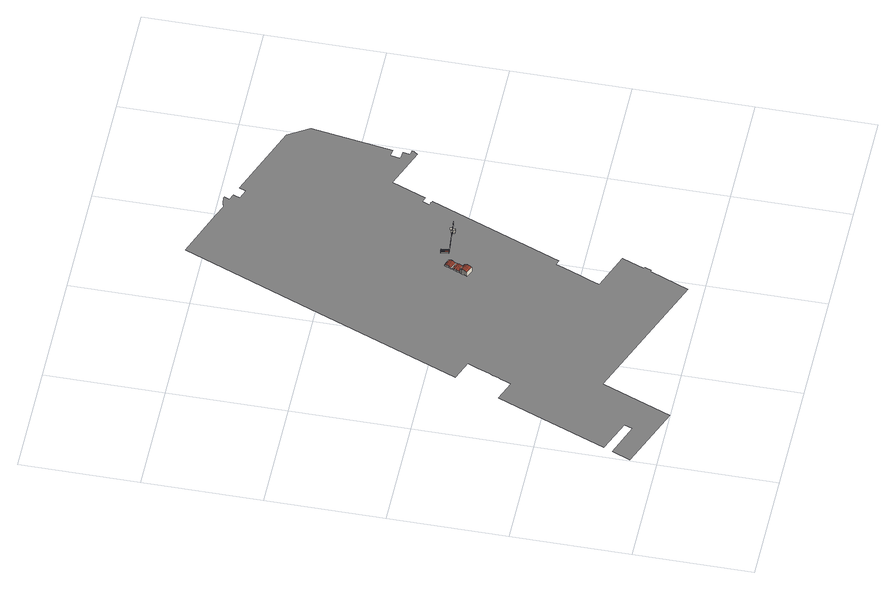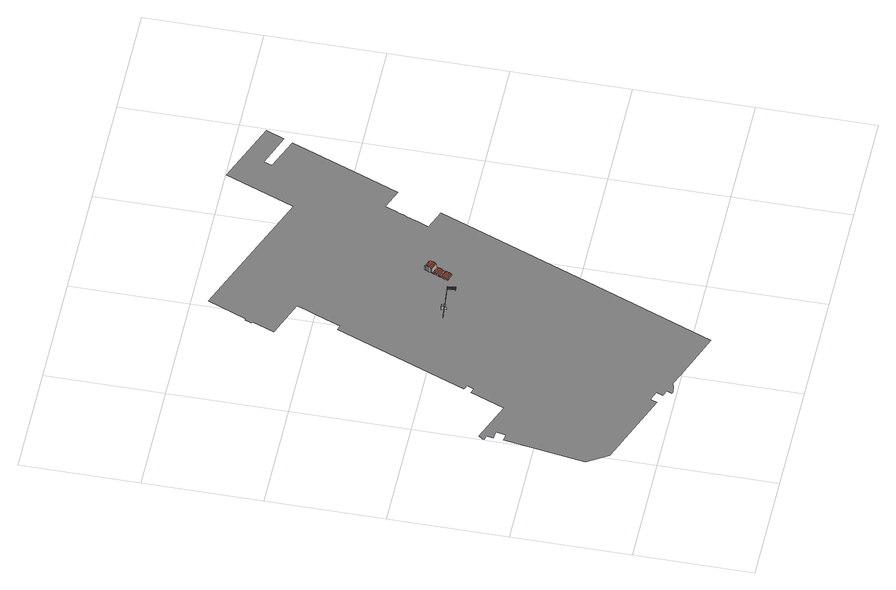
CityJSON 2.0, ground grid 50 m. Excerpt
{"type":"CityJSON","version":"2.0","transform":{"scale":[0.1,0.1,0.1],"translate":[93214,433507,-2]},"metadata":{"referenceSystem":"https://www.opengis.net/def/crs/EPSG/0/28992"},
"CityObjects":{
"building1":{"type":"Building","attributes":{"measuredHeight":21.9},"children":["building1-1","building1-2","building1-3","building1-4"],"geometry":[{"type":"MultiSurface","lod":"2","boundaries":[[[0,1,2,3]],[[1,0,4,5]],[[5,4,6,7]],[[7,6,8,9]],[[9,8,10,11]],[[12,13,14,15]],[[11,10,16,17]],[[4,0,3,18]],[[13,19,20,14]],[[17,16,21,22]],[[6,4,18,23]],[[19,24,25,20]],[[22,21,26,27]],[[8,6,23,28]],[[24,29,30,25]],[[27,26,31,32]],[[33,34,32,31]],[[10,8,28,35]],[[36,30,29,37]],[[38,12,15,39]],[[12,38,40,13]],[[35,41,16,10]],[[42,36,37,43]],[[13,40,44,19]],[[41,45,21,16]],[[46,42,43,47]],[[19,44,48,24]],[[45,49,26,21]],[[50,46,47,51]],[[24,48,52,29]],[[49,33,31,26]],[[53,54,55,56]],[[29,52,57,37]],[[40,38,39,58]],[[54,59,60,55]],[[37,57,61,43]],[[44,40,58,62]],[[59,63,64,60]],[[43,61,65,47]],[[48,44,62,66]],[[63,67,68,64]],[[47,65,69,51]],[[70,50,51,69]],[[52,48,66,71]],[[72,68,67,73]],[[74,53,56,75]],[[53,74,76,54]],[[71,77,57,52]],[[78,72,73,79]],[[54,76,80,59]],[[77,81,61,57]],[[82,78,79,83]],[[59,80,84,63]],[[81,85,65,61]],[[86,82,83,87]],[[63,84,88,67]],[[85,70,69,65]],[[67,88,89,73]],[[76,74,75,90]],[[73,89,91,79]],[[80,76,90,92]],[[79,91,93,83]],[[84,80,92,94]],[[83,93,95,87]],[[96,86,87,95]],[[88,84,94,97]],[[97,98,89,88]],[[98,99,91,89]],[[99,100,93,91]],[[100,96,95,93]],[[101,102,103,104]],[[105,101,104,106]],[[102,107,108,103]],[[107,102,101,109]],[[110,105,106,111]],[[109,101,105,112]],[[113,110,111,114]],[[112,105,110,115]],[[116,113,114,117]],[[115,110,113,118]],[[119,116,117,120]],[[118,113,116,121]],[[122,119,120,123]],[[121,116,119,124]],[[123,125,126,122]],[[124,119,122,127]],[[128,126,125,129]],[[129,130,131,128]],[[132,131,130,133]],[[134,132,133,135]],[[136,134,135,137]],[[138,136,137,139]],[[140,138,139,141]],[[142,140,141,143]],[[143,144,145,142]],[[144,146,147,145]],[[148,149,150,151,152,153,154,155,156,157,158,159,160,161,162,163,164,165,166,167,168,169,170,171,172,173,174,175,176,177,178,179,180,181,182,183,184,185,186,187,188,189,190,191,192,193,194,195,196,197,198,199,200,201,202,203,204,205,206,207,208,209,210,211,212,213,214,215,216,217,218,219,220,221,222,223,224,225]],[[226,147,146,227]],[[228,226,227,229]],[[230,228,229,231]],[[232,230,231,233]],[[234,232,233,235]],[[236,234,235,237]],[[238,236,237,239]],[[240,238,239,241]],[[242,240,241,243]],[[243,244,245,242]],[[246,245,244,247]],[[248,246,247,249]],[[250,248,249,251]],[[252,250,251,253]],[[254,252,253,255]],[[256,254,255,257]],[[257,258,259,256]],[[260,261,262,263]],[[264,265,259,258,266]],[[266,260,263,264]],[[267,259,265,268]],[[269,267,268,270]],[[261,271,272,262]],[[271,273,274,272]],[[273,275,276,274]],[[277,278,276,275,279]],[[279,280,281,277]],[[282,278,277,283]],[[284,281,280,285]],[[285,286,287,284]],[[286,288,289,287]],[[288,290,291,289]],[[290,292,293,291]],[[292,294,295,293]],[[294,296,297,295]],[[298,297,296,299]],[[299,300,301,298]],[[302,301,300,303]],[[303,304,305,302]],[[304,306,307,305]],[[306,308,309,307]],[[308,310,311,309]],[[310,312,313,311]]],"semantics":{"surfaces":[{"type":"WallSurface"},{"type":"RoofSurface"},{"type":"GroundSurface"}],"values":[0,1,1,1,1,0,1,0,0,1,0,0,1,0,0,1,0,0,0,0,1,0,0,1,0,0,1,0,0,1,0,0,1,0,0,1,0,0,1,0,0,1,0,0,0,0,1,0,0,1,0,0,1,0,0,1,0,1,0,1,0,1,0,1,0,0,0,0,0,0,0,0,0,1,0,1,0,1,0,1,0,1,0,1,0,1,0,0,0,0,0,0,0,0,0,0,2,0,0,0,0,0,0,0,0,0,0,0,0,0,0,0,0,0,0,0,0,0,0,0,0,0,0,0,0,0,0,0,0,0,0,0,0,0,0,0,0,0,0,0]}}]},
"building1-1":{"type":"BuildingInstallation","parents":["building1"],"geometry":[{"type":"MultiSurface","lod":"2","boundaries":[[[34,314,27,32]],[[49,33,31,26]],[[33,34,32,31]],[[314,315,22,27]],[[315,316,17,22]],[[41,45,21,16]],[[316,317,11,17]],[[35,41,16,10]],[[9,11,317,318]],[[7,9,318,319]],[[8,6,23,28]],[[6,4,18,23]],[[4,0,3,18]],[[45,49,26,21]],[[10,8,28,35]],[[5,7,319,320]],[[1,5,320,2]],[[0,1,2,3]],[[27,26,31,32]],[[22,21,26,27]],[[17,16,21,22]],[[11,10,16,17]],[[9,8,10,11]],[[5,4,6,7]],[[7,6,8,9]],[[1,0,4,5]]],"semantics":{"surfaces":[{"type":"WallSurface"},{"type":"RoofSurface"}],"values":[0,0,0,0,0,0,0,0,0,0,0,0,0,0,0,0,0,0,1,1,1,1,1,1,1,1]}}]},
"building1-2":{"type":"BuildingInstallation","parents":["building1"],"geometry":[{"type":"MultiSurface","lod":"2","boundaries":[[[85,70,69,65]],[[24,29,30,25]],[[44,40,58,62]],[[38,12,15,39]],[[36,30,29,37]],[[46,42,43,47]],[[77,81,61,57]],[[71,77,57,52]],[[52,48,66,71]],[[19,24,25,20]],[[48,44,62,66]],[[13,19,20,14]],[[12,13,14,15]],[[40,38,39,58]],[[70,50,51,69]],[[81,85,65,61]],[[50,46,47,51]],[[42,36,37,43]],[[47,65,69,51]],[[24,48,52,29]],[[12,38,40,13]],[[29,52,57,37]],[[19,44,48,24]],[[43,61,65,47]],[[37,57,61,43]],[[13,40,44,19]]],"semantics":{"surfaces":[{"type":"WallSurface"},{"type":"RoofSurface"}],"values":[0,0,0,0,0,0,0,0,0,0,0,0,0,0,0,0,0,0,1,1,1,1,1,1,1,1]}}]},
"building1-3":{"type":"BuildingInstallation","parents":["building1"],"geometry":[{"type":"MultiSurface","lod":"2","boundaries":[[[86,82,83,87]],[[100,96,95,93]],[[96,86,87,95]],[[82,78,79,83]],[[99,100,93,91]],[[78,72,73,79]],[[98,99,91,89]],[[97,98,89,88]],[[88,84,94,97]],[[53,54,55,56]],[[59,63,64,60]],[[54,59,60,55]],[[80,76,90,92]],[[74,53,56,75]],[[76,74,75,90]],[[84,80,92,94]],[[72,68,67,73]],[[63,67,68,64]],[[67,88,89,73]],[[54,76,80,59]],[[79,91,93,83]],[[59,80,84,63]],[[73,89,91,79]],[[83,93,95,87]],[[53,74,76,54]],[[63,84,88,67]]],"semantics":{"surfaces":[{"type":"WallSurface"},{"type":"RoofSurface"}],"values":[0,0,0,0,0,0,0,0,0,0,0,0,0,0,0,0,0,0,1,1,1,1,1,1,1,1]}}]},
"building1-4":{"type":"BuildingInstallation","parents":["building1"],"geometry":[{"type":"MultiSurface","lod":"2","boundaries":[[[110,105,106,111]],[[321,322,127,323]],[[123,125,126,122]],[[124,127,322,324]],[[122,119,120,123]],[[101,102,103,104]],[[121,124,324,325]],[[119,116,117,120]],[[118,121,325,326]],[[116,113,114,117]],[[115,118,326,327]],[[113,110,111,114]],[[112,115,327,328]],[[109,112,328,329]],[[105,101,104,106]],[[107,109,329,108]],[[102,107,108,103]],[[124,119,122,127]],[[127,122,126,323]],[[118,113,116,121]],[[121,116,119,124]],[[109,101,105,112]],[[107,102,101,109]],[[115,110,113,118]],[[112,105,110,115]]],"semantics":{"surfaces":[{"type":"WallSurface"},{"type":"RoofSurface"}],"values":[0,0,0,0,0,0,0,0,0,0,0,0,0,0,0,0,0,1,1,1,1,1,1,1,1]}}]}
},
"vertices":[
[764,907,172],[733,920,172],[733,920,150],[764,907,150],[765,911,174],[735,923,174],[767,915,176],[736,927,176],[768,919,177],[738,931,177],[770,923,177],[740,935,177],[747,955,154],[749,958,156],[749,958,150],[747,955,150],[772,927,177],[741,940,177],[765,911,150],[750,962,157],[750,962,150],[773,931,176],[743,944,176],[767,915,150],[752,966,159],[752,966,150],[775,935,174],[745,948,174],[768,919,150],[754,970,159],[754,970,150],[776,939,172],[746,951,172],[776,939,150],[746,951,150],[770,923,150],[755,975,150],[755,975,159],[778,942,154],[778,942,150],[779,946,156],[772,927,150],[757,979,150],[757,979,157],[781,950,157],[773,931,150],[759,982,150],[759,982,156],[782,954,159],[775,935,150],[760,986,150],[760,986,154],[784,958,159],[761,990,154],[763,993,156],[763,993,150],[761,990,150],[786,962,159],[779,946,150],[764,997,158],[764,997,150],[787,966,157],[781,950,150],[766,1001,159],[766,1001,150],[789,970,156],[782,954,150],[768,1005,159],[768,1005,150],[790,974,154],[790,974,150],[784,958,150],[769,1009,150],[769,1009,159],[792,977,154],[792,977,150],[793,981,156],[786,962,150],[771,1014,150],[771,1014,158],[794,985,158],[787,966,150],[772,1017,150],[772,1017,156],[796,989,159],[789,970,150],[774,1021,150],[774,1021,154],[798,993,159],[800,997,159],[793,981,150],[801,1001,158],[794,985,150],[803,1005,156],[796,989,150],[804,1009,154],[804,1009,150],[798,993,150],[800,997,150],[801,1001,150],[803,1005,150],[842,1015,157],[841,1015,156],[841,1015,150],[842,1015,150],[844,1016,158],[844,1016,150],[838,1049,156],[838,1049,150],[839,1049,157],[846,1016,159],[846,1016,150],[841,1049,158],[849,1016,159],[849,1016,150],[844,1050,159],[851,1016,159],[851,1016,150],[846,1050,159],[853,1016,158],[853,1016,150],[848,1050,159],[855,1017,157],[855,1017,150],[850,1050,158],[857,1017,150],[857,1017,156],[852,1050,157],[872,1018,156],[872,1018,150],[874,1018,150],[874,1018,157],[876,1018,158],[876,1018,150],[878,1019,159],[878,1019,150],[880,1019,159],[880,1019,150],[882,1019,159],[882,1019,150],[885,1019,158],[885,1019,150],[887,1019,157],[887,1019,150],[888,1019,150],[888,1019,156],[903,1021,150],[903,1021,156],[178,135,6],[192,171,6],[54,227,6],[174,529,6],[238,692,6],[323,659,6],[331,680,6],[340,703,6],[346,717,6],[355,740,6],[359,750,6],[368,774,6],[373,786,6],[382,810,6],[398,849,6],[314,883,6],[569,1526,6],[787,2077,6],[998,1994,6],[1048,1974,6],[1049,1975,6],[1065,1979,6],[1070,1980,6],[1093,1983,6],[1097,1984,6],[1103,1982,6],[1094,1959,6],[1121,1949,6],[1110,1920,6],[1150,1904,6],[1162,1933,6],[1485,1805,6],[1537,1716,6],[1485,1372,6],[1454,1376,6],[1448,1334,6],[1480,1330,6],[1476,1299,6],[1497,1297,6],[1496,1290,6],[1494,1289,6],[1481,1272,6],[1312,1340,6],[1254,1193,6],[1233,1201,6],[1221,1170,6],[1229,1167,6],[1230,1168,6],[1232,1168,6],[1234,1167,6],[1235,1166,6],[1236,1164,6],[1241,1162,6],[1020,603,6],[1001,611,6],[996,600,6],[989,581,6],[985,571,6],[976,547,6],[971,535,6],[961,511,6],[958,501,6],[948,478,6],[943,465,6],[934,442,6],[925,420,6],[1084,357,6],[1046,263,6],[1052,260,6],[1041,232,6],[1035,234,6],[970,69,6],[517,250,6],[395,299,6],[363,219,6],[277,3,6],[8,111,6],[39,190,6],[905,1021,157],[905,1021,150],[907,1021,158],[907,1021,150],[909,1021,159],[909,1021,150],[911,1022,159],[911,1022,150],[913,1022,159],[913,1022,150],[916,1022,158],[916,1022,150],[918,1022,157],[918,1022,150],[919,1022,156],[919,1022,150],[935,1024,156],[935,1024,150],[937,1024,150],[937,1024,157],[939,1024,158],[939,1024,150],[941,1024,159],[941,1024,150],[943,1024,159],[943,1024,150],[945,1025,159],[945,1025,150],[947,1025,158],[947,1025,150],[949,1025,157],[949,1025,150],[951,1025,150],[951,1025,156],[953,1022,150],[954,1013,150],[954,1013,167],[953,1022,167],[952,1022,167],[951,1025,167],[952,1022,150],[951,1029,156],[951,1029,167],[952,1030,156],[952,1030,167],[964,1014,150],[964,1014,167],[962,1025,150],[962,1025,167],[966,1025,150],[966,1025,167],[965,1026,156],[965,1026,167],[965,1026,150],[966,1026,150],[966,1026,156],[965,1036,167],[965,1036,156],[968,1027,157],[968,1027,150],[970,1027,150],[970,1027,158],[972,1027,150],[972,1027,159],[974,1027,150],[974,1027,159],[976,1027,150],[976,1027,159],[978,1028,150],[978,1028,158],[980,1028,150],[980,1028,157],[982,1028,156],[982,1028,150],[997,1029,150],[997,1029,156],[999,1029,157],[999,1029,150],[1001,1030,150],[1001,1030,158],[1003,1030,150],[1003,1030,159],[1005,1030,150],[1005,1030,159],[1008,1030,150],[1008,1030,159],[1010,1030,150],[1010,1030,158],
[745,948,150],[743,944,150],[741,940,150],[740,935,150],[738,931,150],[736,927,150],[735,923,150],
[854,1050,150],[852,1050,150],[854,1050,156],[850,1050,150],[848,1050,150],[846,1050,150],[844,1050,150],[841,1049,150],[839,1049,150]
]}
